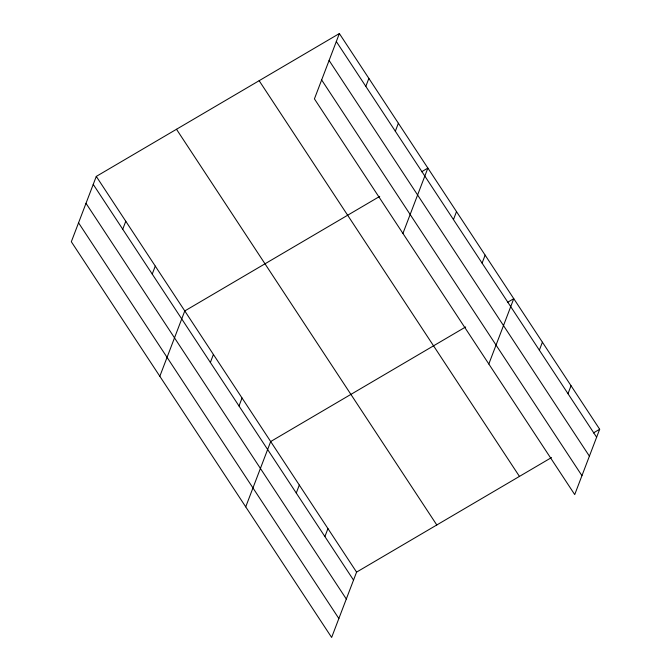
<?xml version="1.0" encoding="UTF-8"?>
<svg xmlns="http://www.w3.org/2000/svg" width="671" height="671" viewBox="0 0 671 671"><rect width="100%" height="100%" fill="white"/><g stroke="black" fill="none" stroke-linecap="round" stroke-linejoin="round"><path stroke-width="1.01" d="M339.367 33.55L314.422 98.88L574.72 494.586L599.673 429.255L339.367 33.55L96.28 176.414L71.327 241.745L331.633 637.45L356.578 572.12L551.537 457.547M122.734 229.23L125.779 221.262M152.233 274.078L155.278 266.11M159.832 376.28L184.777 310.95L379.736 196.377M210.367 362.457L213.412 354.481M239.002 405.98L242.046 398.012M365.821 86.374L368.874 78.398M245.729 506.865L270.681 441.535L465.64 326.962M395.328 131.214L398.373 123.246M296.263 493.042L299.308 485.066M402.927 233.424L427.872 168.094L421.631 171.759M324.898 536.565L327.943 528.597M453.462 219.593L456.506 211.617M482.088 263.124L485.133 255.148M488.823 364.001L513.768 298.67L507.528 302.344M539.358 350.178L542.403 342.202M567.993 393.701L571.038 385.733M593.432 432.929L599.673 429.255M336.322 41.527L596.628 437.232M329.1 60.449L589.398 456.163M321.652 79.95L581.95 475.664M259.149 80.696L519.446 476.402M176.498 129.268L436.796 524.974M96.28 176.414L356.578 572.12M93.235 184.382L353.533 580.096M86.005 203.313L346.303 599.018M78.557 222.814L338.855 618.519"/></g></svg>
